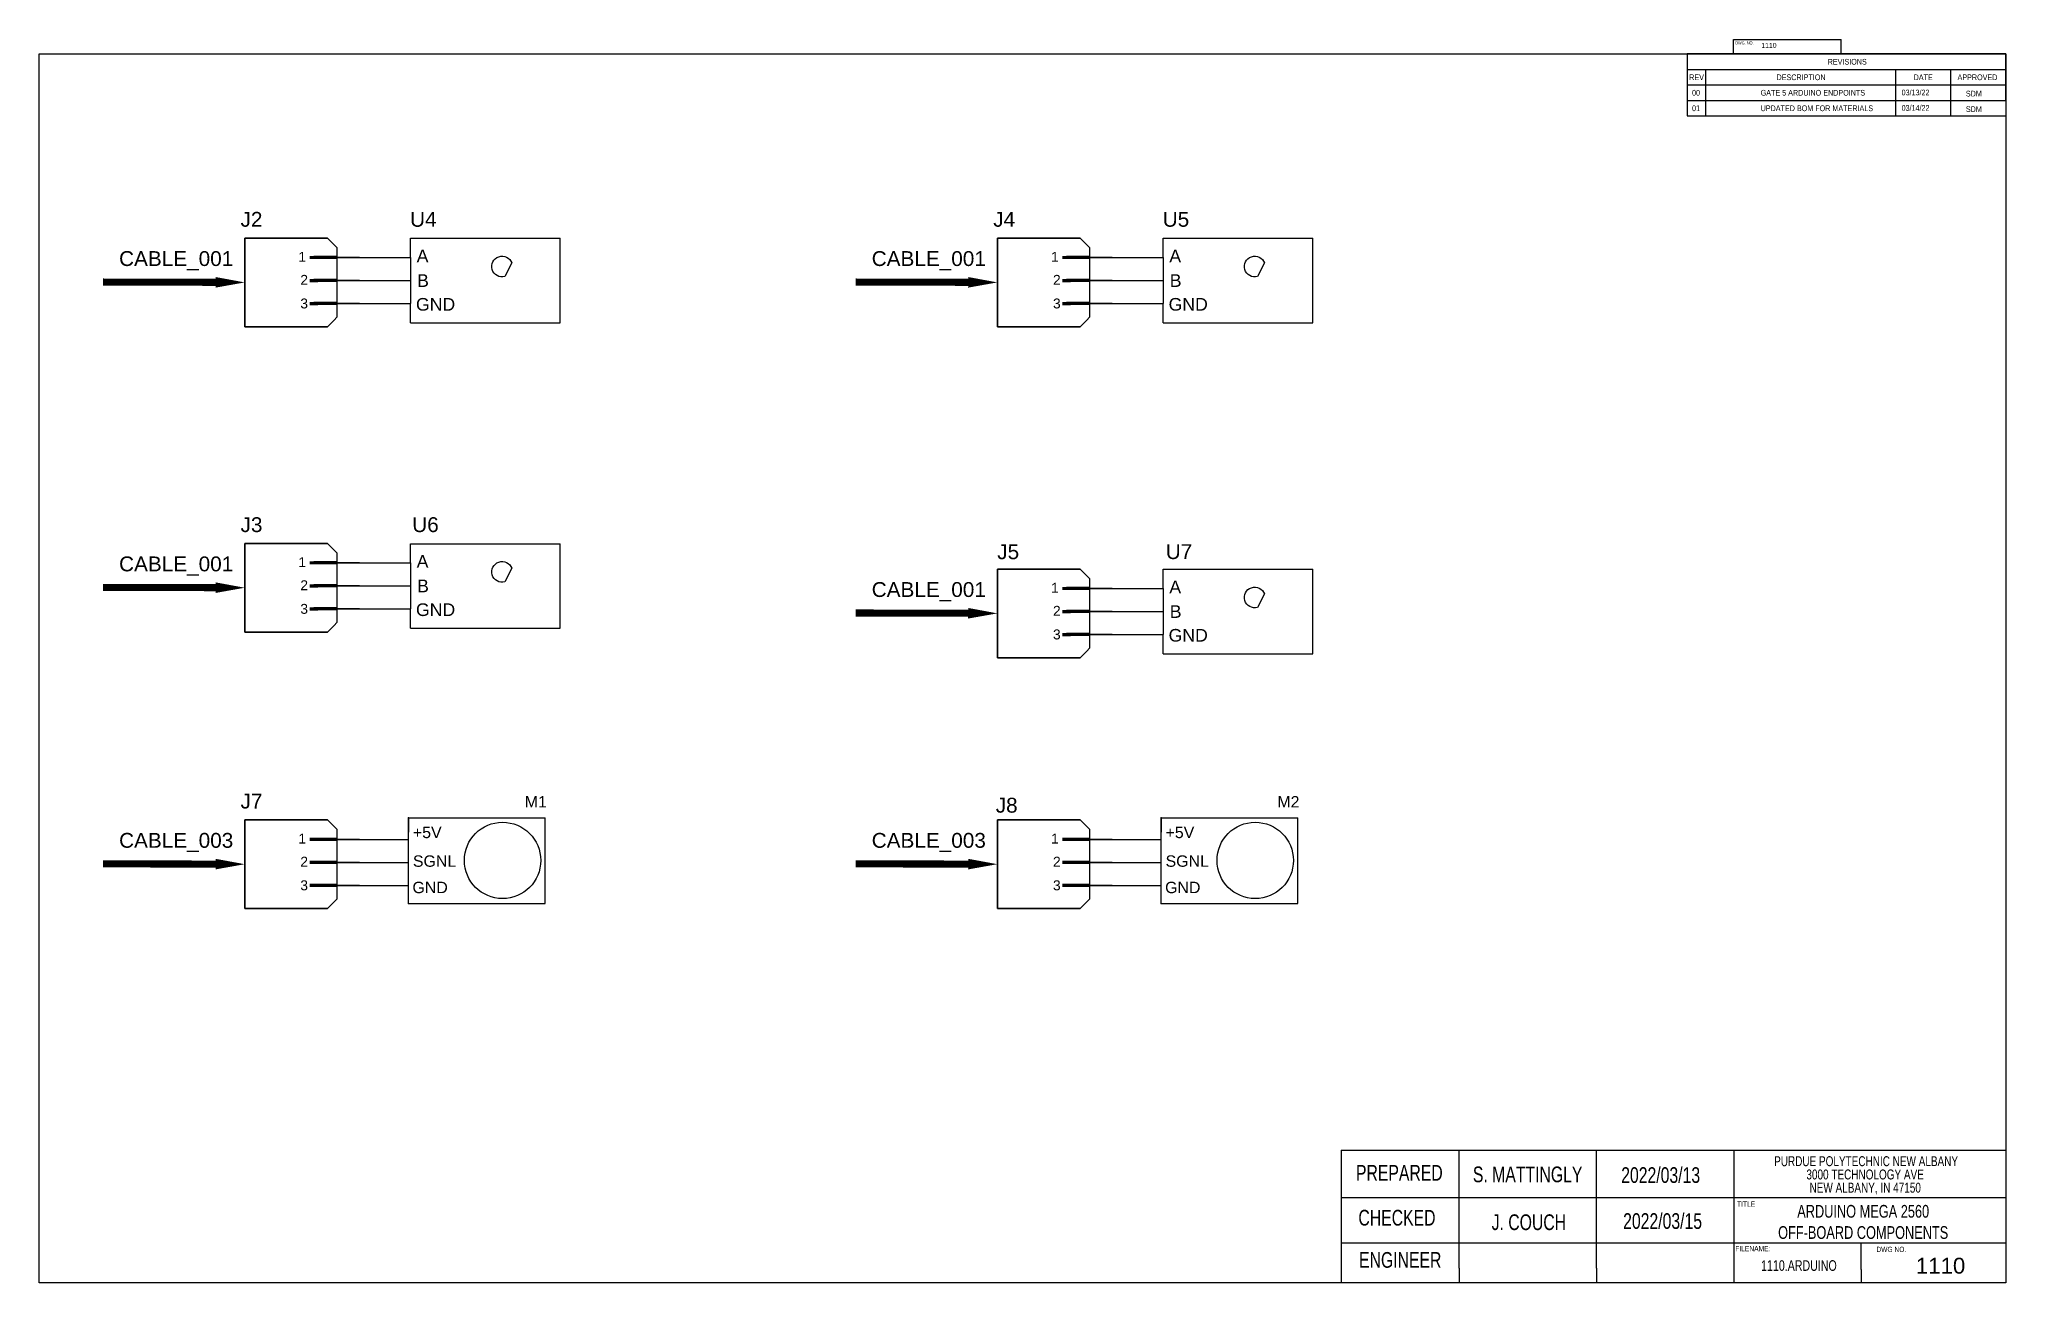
# Model space of a CAD drawing. Header units: inches. Extents: x 2.5 to 50.5, y 2.5 to 32.9.
import ezdxf

# ---------------------------------------------------------------- set-up
doc = ezdxf.new("R2010")
doc.units = ezdxf.units.IN
doc.header["$MEASUREMENT"] = 0
for name, color, linetype in [('PDF5_Geometry', 7, 'Continuous'), ('PDF5_Text', 7, 'Continuous'), ('SLD-0', 7, 'Continuous')]:
    doc.layers.add(name, color=color, linetype=linetype)
doc.layers.add('PDF5_Solid Fills', color=7, linetype='Continuous', true_color=0xa54949)
doc.styles.add('PDF Arial', font='arial.ttf')
doc.styles.add('SLDTEXTSTYLE0', font='TXT', dxfattribs={"width": 0.75})
doc.styles.get("Standard").update_dxf_attribs({"font": 'arial.ttf'})

# ---------------------------------------------------------------- blocks, each defined once
blk = doc.blocks.new('SW_TABLEANNOTATION_0')
at = {"color": 0, "linetype": 'Continuous', "lineweight": 25}
for p, q in [((0, 0), (0, -0.338)), ((0, 0), (0.4, 0)), ((0, 0), (0, -1.015)), ((6.955, 0), (0, 0)), ((0.4, 0), (4.55, 0)), ((4.55, 0), (5.75, 0)), ((5.75, 0), (6.955, 0)), ((6.955, 0), (6.955, -0.338)), ((6.955, -1.015), (6.955, 0)), ((0, -0.338), (0, -0.677)), ((0, -0.338), (0.4, -0.338)), ((0, -0.338), (0, -1.354)), ((0.4, -0.338), (0.4, -0.677)), ((0.4, -0.338), (4.55, -0.338)), ((4.55, -0.338), (4.55, -0.677)), ((4.55, -0.338), (5.75, -0.338)), ((5.75, -0.338), (5.75, -0.677)), ((5.75, -0.338), (6.955, -0.338)), ((6.955, -0.338), (6.955, -0.677)), ((0, -0.677), (0.4, -0.677)), ((0, -0.677), (0, -1.015)), ((0, -0.677), (6.955, -0.677)), ((0.4, -0.677), (4.55, -0.677)), ((0.4, -0.677), (0.4, -1.015)), ((4.55, -0.677), (5.75, -0.677)), ((4.55, -0.677), (4.55, -1.015)), ((5.75, -0.677), (6.955, -0.677)), ((5.75, -0.677), (5.75, -1.015)), ((6.955, -0.677), (6.955, -1.015)), ((0, -1.015), (0.4, -1.015)), ((0, -1.015), (6.955, -1.015)), ((0, -1.015), (0, -1.354)), ((0.4, -1.015), (4.55, -1.015)), ((0.4, -1.015), (0.4, -1.354)), ((4.55, -1.015), (5.75, -1.015)), ((4.55, -1.015), (4.55, -1.354)), ((5.75, -1.015), (6.955, -1.015)), ((5.75, -1.015), (5.75, -1.354)), ((0, -1.354), (0.4, -1.354)), ((0, -1.354), (6.955, -1.354)), ((0.4, -1.354), (4.55, -1.354)), ((4.55, -1.354), (5.75, -1.354)), ((5.75, -1.354), (6.955, -1.354))]:
    blk.add_line(p, q, dxfattribs=at)
at = {"color": 0, "linetype": 'Continuous', "lineweight": 18, "char_height": 0.125, "attachment_point": 1, "style": 'SLDTEXTSTYLE0'}
for s, insert in [('REVISIONS', (3.069, -0.107)), ('REV', (0.046, -0.446)), ('00', (0.108, -0.784)), ('GATE 5 ARDUINO ENDPOINTS', (1.605, -0.784)), ('DESCRIPTION', (1.952, -0.446)), ('03/13/22', (4.682, -0.778)), ('DATE', (4.946, -0.446)), ('APPROVED', (5.904, -0.446)), ('SDM', (6.086, -0.803)), ('01', (0.108, -1.123)), ('UPDATED BOM FOR MATERIALS', (1.605, -1.123)), ('03/14/22', (4.682, -1.116)), ('SDM', (6.086, -1.142))]:
    blk.add_mtext(s, dxfattribs=dict(at, insert=insert))
blk = doc.blocks.new('SW_NOTE_0_8')
at = {"layer": 'SLD-0', "color": 0, "char_height": 0.125, "attachment_point": 2, "style": 'SLDTEXTSTYLE0'}
for s, insert in [('PURDUE POLYTECHNIC NEW ALBANY', (1.434, 0.161)), ('3000 TECHNOLOGY AVE', (1.422, -0.006)), ('NEW ALBANY, IN 47150', (1.423, -0.172))]:
    blk.add_mtext(s, dxfattribs=dict(at, insert=insert))

msp = doc.modelspace()

# ---------------------------------------------------------------- linework, layer by layer
for p, q in [((2.5, 24.5), (2.5, 32.5)), ((2.5, 32.5), (50.5, 32.5)), ((50.5, 32.5), (50.5, 2.5)), ((11.561, 27.529), (11.561, 28)), ((11.561, 28), (15.211, 28)), ((15.211, 25.933), (15.211, 28)), ((29.934, 27.529), (29.934, 28)), ((29.934, 28), (33.584, 28)), ((33.584, 25.933), (33.584, 28)), ((10.319, 27.529), (11.561, 27.529)), ((11.561, 27.529), (11.561, 26.404)), ((28.692, 27.529), (29.934, 27.529)), ((29.934, 27.529), (29.934, 26.404)), ((10.319, 26.967), (11.561, 26.967)), ((28.692, 26.967), (29.934, 26.967)), ((10.319, 26.404), (11.561, 26.404)), ((11.561, 25.933), (11.561, 26.404)), ((28.692, 26.404), (29.934, 26.404)), ((29.934, 25.933), (29.934, 26.404)), ((11.561, 25.933), (15.211, 25.933)), ((29.934, 25.933), (33.584, 25.933)), ((2.5, 2.5), (2.5, 24.5)), ((11.561, 20.074), (11.561, 20.544)), ((11.561, 20.544), (15.211, 20.544)), ((15.211, 18.478), (15.211, 20.544)), ((10.319, 20.074), (11.561, 20.074)), ((11.561, 20.074), (11.561, 18.949)), ((29.934, 19.448), (29.934, 19.919)), ((29.934, 19.919), (33.584, 19.919)), ((33.584, 17.852), (33.584, 19.919)), ((10.319, 19.511), (11.561, 19.511)), ((28.692, 19.448), (29.934, 19.448)), ((29.934, 19.448), (29.934, 18.323)), ((10.319, 18.949), (11.561, 18.949)), ((11.561, 18.478), (11.561, 18.949)), ((28.692, 18.886), (29.934, 18.886)), ((11.561, 18.478), (15.211, 18.478)), ((28.692, 18.323), (29.934, 18.323)), ((29.934, 17.852), (29.934, 18.323)), ((29.934, 17.852), (33.584, 17.852)), ((11.511, 11.76), (11.511, 13.848)), ((11.511, 13.848), (14.85, 13.848)), ((11.511, 13.848), (11.511, 13.5)), ((14.85, 11.76), (14.85, 13.848)), ((29.884, 11.76), (29.884, 13.848)), ((29.884, 13.848), (33.223, 13.848)), ((29.884, 13.848), (29.884, 13.5)), ((33.223, 11.76), (33.223, 13.848)), ((10.319, 13.324), (11.511, 13.324)), ((28.692, 13.324), (29.884, 13.324)), ((10.319, 12.761), (11.511, 12.756)), ((28.692, 12.761), (29.884, 12.756)), ((10.319, 12.199), (11.511, 12.199)), ((28.692, 12.199), (29.884, 12.199)), ((11.511, 11.76), (14.85, 11.76)), ((29.884, 11.76), (33.223, 11.76)), ((34.278, 5.735), (34.278, 2.5)), ((40.638, 5.735), (50.5, 5.735)), ((36.5, 2.5), (2.5, 2.5)), ((50.5, 2.5), (36.5, 2.5)), ((37.156, 2.857), (37.156, 2.5)), ((40.515, 2.857), (40.515, 2.5)), ((46.972, 2.824), (46.972, 2.5)), ((50.5, 2.5), (50.5, 2.5))]:
    msp.add_line(p, q)
at = {"color": 15, "true_color": 0xa54949}
for p, q in [((7.515, 28.005), (9.535, 28.005)), ((9.535, 28.005), (9.698, 27.843)), ((9.698, 27.843), (9.765, 27.775)), ((25.887, 28.005), (27.908, 28.005)), ((27.908, 28.005), (28.071, 27.843)), ((28.071, 27.843), (28.138, 27.775)), ((9.765, 27.775), (9.765, 26.071)), ((28.138, 27.775), (28.138, 26.071)), ((9.535, 25.841), (9.698, 26.004)), ((9.698, 26.004), (9.765, 26.071)), ((27.908, 25.841), (28.071, 26.004)), ((28.071, 26.004), (28.138, 26.071)), ((7.515, 25.841), (9.535, 25.841)), ((25.887, 25.841), (27.908, 25.841)), ((7.515, 20.55), (9.535, 20.55)), ((9.535, 20.55), (9.698, 20.387)), ((9.698, 20.387), (9.765, 20.32)), ((9.765, 20.32), (9.765, 18.616)), ((25.887, 19.925), (27.908, 19.925)), ((27.908, 19.925), (28.071, 19.762)), ((28.071, 19.762), (28.138, 19.695)), ((28.138, 19.695), (28.138, 17.99)), ((7.515, 18.386), (9.535, 18.386)), ((9.535, 18.386), (9.698, 18.548)), ((9.698, 18.548), (9.765, 18.616)), ((25.887, 17.76), (27.908, 17.76)), ((27.908, 17.76), (28.071, 17.923)), ((28.071, 17.923), (28.138, 17.99)), ((7.515, 13.8), (9.535, 13.8)), ((9.535, 13.8), (9.698, 13.637)), ((9.698, 13.637), (9.765, 13.57)), ((9.765, 13.57), (9.765, 11.866)), ((25.887, 13.8), (27.908, 13.8)), ((27.908, 13.8), (28.071, 13.637)), ((28.071, 13.637), (28.138, 13.57)), ((28.138, 13.57), (28.138, 11.866)), ((7.515, 11.636), (9.535, 11.636)), ((9.535, 11.636), (9.698, 11.799)), ((9.698, 11.799), (9.765, 11.866)), ((25.887, 11.636), (27.908, 11.636)), ((27.908, 11.636), (28.071, 11.799)), ((28.071, 11.799), (28.138, 11.866))]:
    msp.add_line(p, q, dxfattribs=at)
for points in [[(14.034, 27.398), (13.861, 27.066, -2.260643)], [(32.407, 27.398), (32.234, 27.066, -2.260643)], [(14.034, 19.942), (13.861, 19.611, -2.260643)], [(32.407, 19.317), (32.234, 18.985, -2.260643)]]:
    msp.add_lwpolyline(points, format="xyb", close=True)
for centre in [(13.808, 12.81), (32.181, 12.81)]:
    msp.add_circle(centre, 0.932)
for p in [(11.511, 13.848), (29.884, 13.848), (11.511, 11.76), (29.884, 11.76)]:
    msp.add_point(p)
at = {"layer": 'PDF5_Geometry', "color": 15, "lineweight": 35, "true_color": 0xa54949}
for p, q in [((7.515, 25.841), (7.515, 28.005)), ((9.535, 28.005), (7.515, 28.005)), ((25.887, 25.841), (25.887, 28.005)), ((27.908, 28.005), (25.887, 28.005)), ((9.535, 25.841), (7.515, 25.841)), ((27.908, 25.841), (25.887, 25.841)), ((7.515, 18.386), (7.515, 20.55)), ((9.535, 20.55), (7.515, 20.55)), ((25.887, 17.76), (25.887, 19.925)), ((27.908, 19.925), (25.887, 19.925)), ((9.535, 18.386), (7.515, 18.386)), ((27.908, 17.76), (25.887, 17.76)), ((7.515, 11.636), (7.515, 13.8)), ((9.535, 13.8), (7.515, 13.8)), ((25.887, 11.636), (25.887, 13.8)), ((27.908, 13.8), (25.887, 13.8)), ((9.535, 11.636), (7.515, 11.636)), ((27.908, 11.636), (25.887, 11.636))]:
    msp.add_line(p, q, dxfattribs=at)
at = {"layer": 'PDF5_Geometry', "color": 15, "lineweight": 106, "true_color": 0xa54949}
for points in [[(9.765, 27.529), (9.203, 27.529)], [(28.138, 27.529), (27.575, 27.529)], [(9.765, 26.967), (9.203, 26.967)], [(28.138, 26.967), (27.575, 26.967)], [(9.765, 26.404), (9.203, 26.404)], [(28.138, 26.404), (27.575, 26.404)], [(9.765, 20.074), (9.203, 20.074)], [(9.765, 19.511), (9.203, 19.511)], [(28.138, 19.448), (27.575, 19.448)], [(9.765, 18.949), (9.203, 18.949)], [(28.138, 18.886), (27.575, 18.886)], [(28.138, 18.323), (27.575, 18.323)], [(9.765, 13.324), (9.203, 13.324)], [(28.138, 13.324), (27.575, 13.324)], [(9.765, 12.761), (9.203, 12.761)], [(28.138, 12.761), (27.575, 12.761)], [(9.765, 12.199), (9.203, 12.199)], [(28.138, 12.199), (27.575, 12.199)]]:
    msp.add_lwpolyline(points, dxfattribs=at)
at = {"layer": 'PDF5_Geometry', "color": 15, "lineweight": 35, "true_color": 0xa54949}
for points in [[(10.319, 27.529), (9.765, 27.529)], [(28.692, 27.529), (28.138, 27.529)], [(10.319, 26.967), (9.765, 26.967)], [(28.692, 26.967), (28.138, 26.967)], [(10.319, 26.404), (9.765, 26.404)], [(28.692, 26.404), (28.138, 26.404)], [(10.319, 20.074), (9.765, 20.074)], [(10.319, 19.511), (9.765, 19.511)], [(28.692, 19.448), (28.138, 19.448)], [(10.319, 18.949), (9.765, 18.949)], [(28.692, 18.886), (28.138, 18.886)], [(28.692, 18.323), (28.138, 18.323)], [(10.319, 13.324), (9.765, 13.324)], [(28.692, 13.324), (28.138, 13.324)], [(10.319, 12.761), (9.765, 12.761)], [(28.692, 12.761), (28.138, 12.761)], [(10.319, 12.199), (9.765, 12.199)], [(28.692, 12.199), (28.138, 12.199)]]:
    msp.add_lwpolyline(points, dxfattribs=at)
at = {"layer": 'PDF5_Solid Fills', "color": 15, "lineweight": 35, "true_color": 0xa54949, "transparency": 33554559}
for points in [[(9.102, 27.57), (9.307, 27.57), (9.102, 27.492), (9.307, 27.492)], [(27.474, 27.57), (27.679, 27.57), (27.474, 27.492), (27.679, 27.492)], [(9.099, 27.009), (9.304, 27.009), (9.099, 26.927), (9.304, 26.927)], [(27.472, 27.009), (27.677, 27.009), (27.472, 26.927), (27.677, 26.927)], [(9.096, 26.445), (9.301, 26.445), (9.096, 26.364), (9.301, 26.364)], [(27.469, 26.445), (27.674, 26.445), (27.469, 26.364), (27.674, 26.364)], [(9.102, 20.115), (9.307, 20.115), (9.102, 20.037), (9.307, 20.037)], [(9.099, 19.553), (9.304, 19.553), (9.099, 19.472), (9.304, 19.472)], [(27.474, 19.49), (27.679, 19.49), (27.474, 19.411), (27.679, 19.411)], [(9.096, 18.99), (9.301, 18.99), (9.096, 18.908), (9.301, 18.908)], [(27.472, 18.928), (27.677, 18.928), (27.472, 18.846), (27.677, 18.846)], [(27.469, 18.364), (27.674, 18.364), (27.469, 18.283), (27.674, 18.283)], [(9.102, 13.365), (9.307, 13.365), (9.102, 13.287), (9.307, 13.287)], [(27.474, 13.365), (27.679, 13.365), (27.474, 13.287), (27.679, 13.287)], [(9.099, 12.803), (9.304, 12.803), (9.099, 12.722), (9.304, 12.722)], [(27.472, 12.803), (27.677, 12.803), (27.472, 12.722), (27.677, 12.722)], [(9.096, 12.24), (9.301, 12.24), (9.096, 12.158), (9.301, 12.158)], [(27.469, 12.24), (27.674, 12.24), (27.469, 12.158), (27.674, 12.158)]]:
    msp.add_solid(points, dxfattribs=at)
at = {"layer": 'PDF5_Text', "const_width": 0.173}
for points in [[(4.057, 26.932), (6.088, 26.927)], [(6.088, 26.927), (6.801, 26.925)], [(22.43, 26.932), (24.46, 26.927)], [(24.46, 26.927), (25.174, 26.925)], [(4.057, 19.476), (6.088, 19.472)], [(6.088, 19.472), (6.801, 19.47)], [(22.43, 18.851), (24.46, 18.847)], [(24.46, 18.847), (25.174, 18.845)], [(4.057, 12.726), (6.088, 12.722)], [(6.088, 12.722), (6.801, 12.72)], [(22.43, 12.726), (24.46, 12.722)], [(24.46, 12.722), (25.174, 12.72)]]:
    msp.add_lwpolyline(points, dxfattribs=at)
at = {"layer": 'PDF5_Text'}
for points in [[(6.801, 26.925, 0.259, 0, 0), (7.515, 26.923, 0, 0, 0)], [(25.174, 26.925, 0.259, 0, 0), (25.887, 26.923, 0, 0, 0)], [(6.801, 19.47, 0.259, 0, 0), (7.515, 19.468, 0, 0, 0)], [(25.174, 18.845, 0.259, 0, 0), (25.887, 18.842, 0, 0, 0)], [(6.801, 12.72, 0.259, 0, 0), (7.515, 12.718, 0, 0, 0)], [(25.174, 12.72, 0.259, 0, 0), (25.887, 12.718, 0, 0, 0)]]:
    msp.add_lwpolyline(points, format="xyseb", dxfattribs=at)
at = {"layer": 'SLD-0', "color": 7, "linetype": 'Continuous', "lineweight": 25}
for p, q in [((43.853, 32.5), (43.853, 32.858)), ((43.853, 32.858), (46.481, 32.858)), ((46.481, 32.5), (46.481, 32.858)), ((34.278, 5.735), (43.874, 5.735)), ((34.278, 5.735), (43.874, 5.735)), ((37.156, 2.857), (37.156, 5.735)), ((40.515, 2.857), (40.515, 5.735)), ((43.874, 2.5), (43.874, 5.735)), ((34.278, 4.581), (43.874, 4.581)), ((43.874, 4.581), (50.5, 4.581)), ((34.278, 3.471), (43.874, 3.471)), ((43.874, 3.471), (50.5, 3.471)), ((46.972, 2.824), (46.972, 3.471))]:
    msp.add_line(p, q, dxfattribs=at)

# ---------------------------------------------------------------- block references
at = {"color": 7, "linetype": 'Continuous', "lineweight": 18, "xscale": 1.118033988749895, "yscale": 1.118033988749895, "zscale": 1.118033988749895}
msp.add_blockref('SW_TABLEANNOTATION_0', (42.724, 32.5), dxfattribs=at)
at = {"layer": 'SLD-0', "xscale": 1.941207928188159, "yscale": 1.941207928188159, "zscale": 1.552966342550527}
msp.add_blockref('SW_NOTE_0_8', (44.309, 5.275), dxfattribs=at)

# ---------------------------------------------------------------- texts
at = {"attachment_point": 1}
for s, width, gutter_width, insert, char_height in [('1110', 1.61993, 0.534, (44.535, 32.769), 0.1195), ('A', 0.75878, 1, (11.711, 27.722), 0.309), ('A', 0.75878, 1, (30.084, 27.722), 0.309), ('B', 0.89561, 1, (11.721, 27.122), 0.309), ('B', 0.89561, 1, (30.094, 27.122), 0.309), ('GND', 0.99512, 1, (11.694, 26.542), 0.3085), ('GND', 0.99512, 1, (30.066, 26.542), 0.3085), ('A', 0.75878, 1, (11.711, 20.266), 0.309), ('B', 0.89561, 1, (11.721, 19.666), 0.309), ('A', 0.75878, 1, (30.084, 19.641), 0.309), ('GND', 0.99512, 1, (11.694, 19.086), 0.3085), ('B', 0.89561, 1, (30.094, 19.041), 0.309), ('GND', 0.99512, 1, (30.066, 18.461), 0.3085), ('M1', 1.12683, 1, (14.349, 14.381), 0.2782), ('M2', 1.12683, 1, (32.722, 14.381), 0.2782), ('+5V', 1.02392, 1, (11.619, 13.633), 0.2782), ('+5V', 1.02392, 1, (29.992, 13.633), 0.2782), ('SGNL', 0.95891, 1, (11.619, 12.933), 0.2782), ('SGNL', 0.95891, 1, (29.992, 12.933), 0.2782), ('GND', 0.81263, 1, (11.608, 12.289), 0.2782), ('GND', 0.81263, 1, (29.981, 12.289), 0.2782), ('1110', 1.89499, 0.625, (48.308, 3.109), 0.3882)]:
    msp.add_mtext_dynamic_manual_height_columns(s, width=width, gutter_width=gutter_width, heights=[0], dxfattribs=dict(at, insert=insert, char_height=char_height))
at = {"layer": 'PDF5_Text', "color": 7, "style": 'PDF Arial'}
for s, insert, char_height, attachment_point in [('J2', (7.947, 28.277), 0.3625, 9), ('U4', (12.197, 28.277), 0.3625, 9), ('J4', (26.32, 28.277), 0.3625, 9), ('U5', (30.57, 28.277), 0.3625, 9), ('CABLE_001', (4.447, 27.219), 0.3625, 7), ('1', (9.013, 27.427), 0.242, 9), ('CABLE_001', (22.819, 27.219), 0.3625, 7), ('1', (27.385, 27.427), 0.242, 9), ('2', (9.059, 26.864), 0.242, 9), ('2', (27.432, 26.864), 0.242, 9), ('3', (9.059, 26.284), 0.242, 9), ('3', (27.432, 26.284), 0.242, 9), ('J3', (7.947, 20.822), 0.3625, 9), ('U6', (12.25, 20.822), 0.3625, 9), ('CABLE_001', (4.447, 19.764), 0.3625, 7), ('1', (9.013, 19.972), 0.242, 9), ('J5', (26.418, 20.16), 0.3625, 9), ('U7', (30.644, 20.164), 0.3625, 9), ('2', (9.059, 19.408), 0.242, 9), ('CABLE_001', (22.819, 19.138), 0.3625, 7), ('1', (27.385, 19.346), 0.242, 9), ('3', (9.059, 18.828), 0.242, 9), ('2', (27.432, 18.783), 0.242, 9), ('3', (27.432, 18.203), 0.242, 9), ('J7', (7.947, 14.072), 0.3625, 9), ('J8', (26.381, 13.971), 0.3625, 9), ('CABLE_003', (4.447, 13.014), 0.3625, 7), ('1', (9.013, 13.222), 0.242, 9), ('CABLE_003', (22.819, 13.014), 0.3625, 7), ('1', (27.385, 13.222), 0.242, 9), ('2', (9.059, 12.658), 0.242, 9), ('2', (27.432, 12.658), 0.242, 9), ('3', (9.059, 12.078), 0.242, 9), ('3', (27.432, 12.078), 0.242, 9)]:
    msp.add_mtext(s, dxfattribs=dict(at, insert=insert, char_height=char_height, attachment_point=attachment_point))
at = {"layer": 'SLD-0', "style": 'SLDTEXTSTYLE0'}
for s, insert, char_height, attachment_point in [('DWG. NO.', (44.123, 32.807), 0.0746, 2), ('PREPARED', (35.699, 5.374), 0.3838, 2), ('S. MATTINGLY', (38.831, 5.336), 0.38384, 2), ('2022/03/13', (42.078, 5.32), 0.3838, 2), ('TITLE', (44.164, 4.483), 0.1294, 2), ('ARDUINO MEGA 2560\\POFF-BOARD COMPONENTS', (47.022, 4.398), 0.31059, 2), ('CHECKED', (35.641, 4.278), 0.3838, 2), ('2022/03/15', (42.125, 4.197), 0.3838, 2), ('FILENAME:', (44.329, 3.397), 0.1294, 2), ('DWG NO.', (47.344, 3.377), 0.1294, 1), ('ENGINEER', (35.721, 3.248), 0.3838, 2), ('1110.ARDUINO', (45.453, 3.048), 0.25883, 2)]:
    msp.add_mtext(s, dxfattribs=dict(at, insert=insert, char_height=char_height, attachment_point=attachment_point))
at = {"layer": 'SLD-0', "insert": (38.861, 4.168), "char_height": 0.3838, "width": 3.24296, "attachment_point": 2, "style": 'SLDTEXTSTYLE0'}
msp.add_mtext('J. COUCH', dxfattribs=at)

doc.saveas('drawing.dxf')
